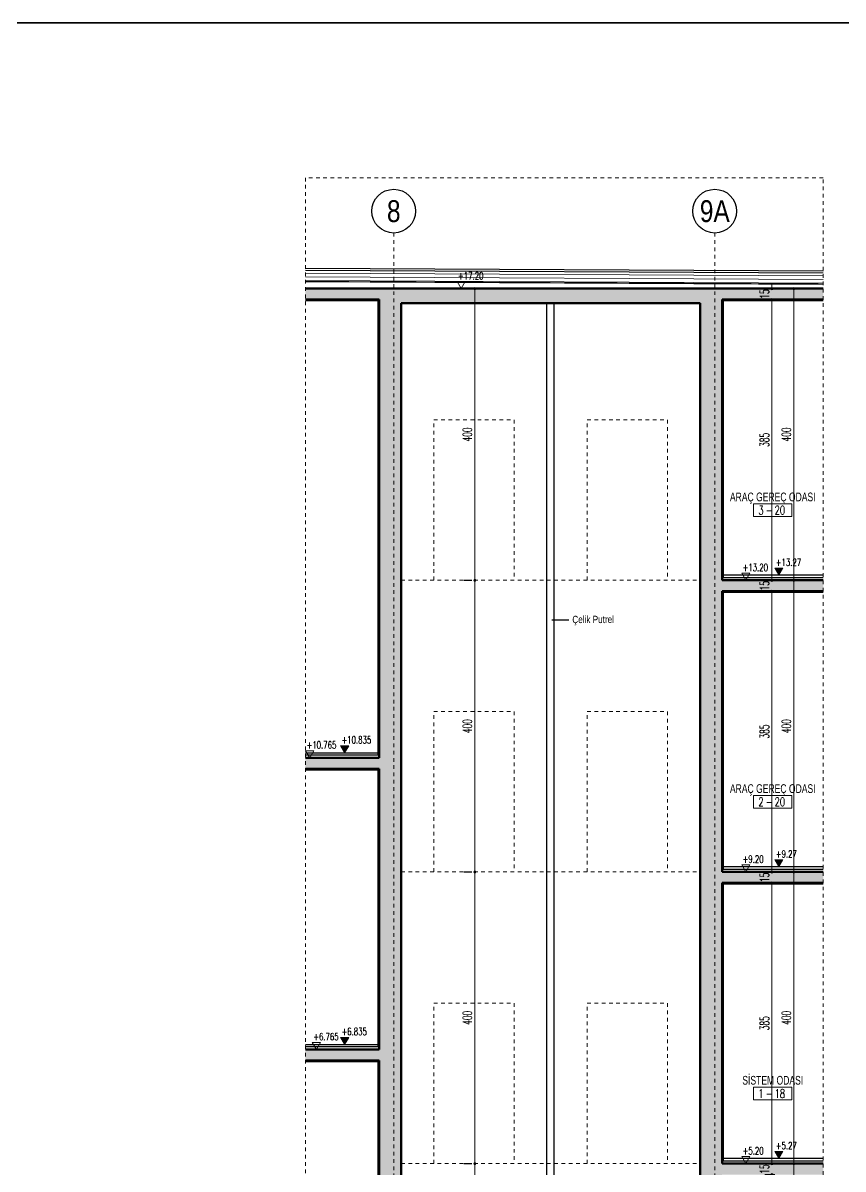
# Model space of a CAD drawing. Extents: x -398 to -185, y 174 to 233.
# Drawn here: x -229.58 to -207.1, y 201.47 to 232.91 of the extents above; entities that cross this region are included whole.
import ezdxf
from ezdxf.enums import TextEntityAlignment as Align

# ---------------------------------------------------------------- set-up
doc = ezdxf.new("R2010")
doc.units = 0
doc.header["$LTSCALE"] = 0.05
for name, pattern in [('CENTER', [50.8, 31.75, -6.35, 6.35, -6.35]), ('HIDDEN', [0.375, 0.25, -0.125]), ('HIDDEN2', [0.1875, 0.125, -0.0625])]:
    doc.linetypes.add(name, pattern=pattern)
doc.layers.get('0').update_dxf_attribs({"linetype": 'CONTINUOUS'})
doc.layers.get('DEFPOINTS').update_dxf_attribs({"linetype": 'CONTINUOUS'})
for name, color, linetype, lineweight in [('A-AXIS', 251, 'CENTER', 18), ('A-DIM IN VER', 192, 'CONTINUOUS', 13), ('A-Door', 2, 'CONTINUOUS', 25), ('A-ELEVATION-50', 49, 'CONTINUOUS', 5), ('A-FRAME2', 3, 'CONTINUOUS', 15), ('A-HATCH', 11, 'CONTINUOUS', 15), ('A-HIDDEN', 8, 'HIDDEN', 15), ('A-LEVEL', 2, 'CONTINUOUS', 13), ('A-PLASTER', 31, 'CONTINUOUS', 13), ('A-ROOMTAG', 3, 'CONTINUOUS', 25), ('A-TEXT AXIS', 60, 'CONTINUOUS', 25), ('BYLAYER 0.35', 7, 'CONTINUOUS', 5), ('DİLATASYON', 11, 'HIDDEN2', 13), ('isi yalitimi', 151, 'BATTING', 5), ('S-CONCRETE', 6, 'CONTINUOUS', 50)]:
    doc.layers.add(name, color=color, linetype=linetype, lineweight=lineweight)
for name, color, linetype in [('A-MARBLE', 23, 'CONTINUOUS'), ('DUVAR', 7, 'CONTINUOUS'), ('Y', 2, 'CONTINUOUS')]:
    doc.layers.add(name, color=color, linetype=linetype)
doc.styles.add('A', font='cleroy.shx', dxfattribs={"width": 0.8, "height": 5})
doc.styles.add('S', font='romans.shx', dxfattribs={"width": 0.6, "height": 12.5})
doc.styles.add('TEXT 1 romans', font='romans.shx', dxfattribs={"width": 0.7})
doc.styles.add('TEXT 2 helv', font='helv.shx', dxfattribs={"width": 0.8})
doc.styles.add('TEXT 3 arial', font='arial.ttf', dxfattribs={"width": 0.8})
doc.linetypes.add('BATTING', pattern='A,0.00254,-2.54,[134,ltypeshp.shx,S=2.54,R=0,X=-2.54,Y=0],-5.08,[134,ltypeshp.shx,S=2.54,R=180,X=2.54,Y=0],-2.54', length=10.16254)
doc.dimstyles.new('1-50', dxfattribs={"dimtxt": 12.5, "dimasz": 3, "dimexe": 4, "dimexo": 15, "dimgap": 4, "dimtad": 1, "dimdec": 1, "dimdsep": 46, "dimtxsty": 'S', "dimblk": 'ORIGIN2', "dimcen": -25, "dimdle": 1.25, "dimclrd": 256, "dimclre": 256, "dimclrt": 2, "dimadec": 0, "dimazin": 0, "dimtfac": 2.5, "dimtdec": 1, "dimtix": 1, "dimtofl": 0, "dimtmove": 2, "dimatfit": 3, "dimldrblk": 'ORIGIN2', "dimfxl": 17.5, "dimfxlon": 1, "dimtolj": 1, "dimlwd": -1, "dimarcsym": 0})

# ---------------------------------------------------------------- blocks, each defined once
blk = doc.blocks.new('_Origin2')
blk.add_line((-0.5, 0), (-1, 0))
for radius in [0.5, 0.25]:
    blk.add_circle((0, 0), radius)
blk = doc.blocks.new('*D52')
at = {"layer": 'A-DIM IN VER', "lineweight": -2, "transparency": 16777216}
for p, q in [((-1316.7, 2365.2), (-1305.7, 2365.2)), ((-1316.7, 1965.2), (-1305.7, 1965.2))]:
    blk.add_line(p, q, dxfattribs=at)
at = {"layer": 'A-DIM IN VER', "transparency": 16777216}
blk.add_line((-1301.7, 1968.2), (-1301.7, 2362.2), dxfattribs=at)
at = {"layer": 'DEFPOINTS', "color": 0, "transparency": 16777216}
for p in [(-1301.7, 2365.2), (-1301.7, 2365.2), (-1301.7, 1965.2)]:
    blk.add_point(p, dxfattribs=at)
at = {"layer": 'A-DIM IN VER', "transparency": 16777216, "xscale": 3, "yscale": 3, "zscale": 3}
for p, rotation in [((-1301.7, 2365.2), 90), ((-1301.7, 1965.2), 270)]:
    blk.add_blockref('_Origin2', p, dxfattribs=dict(at, rotation=rotation))
at = {"layer": 'A-DIM IN VER', "color": 2, "ltscale": 0.5, "transparency": 16777216, "insert": (-1311.9, 2165.2), "char_height": 12.5, "attachment_point": 5, "rotation": 90, "style": 'S'}
blk.add_mtext('\\A1;400', dxfattribs=at)
blk = doc.blocks.new('*D53')
at = {"layer": 'A-DIM IN VER', "lineweight": -2, "transparency": 16777216}
for p, q in [((-1316.7, 1965.2), (-1305.7, 1965.2)), ((-1316.7, 1565.2), (-1305.7, 1565.2))]:
    blk.add_line(p, q, dxfattribs=at)
at = {"layer": 'A-DIM IN VER', "transparency": 16777216}
blk.add_line((-1301.7, 1568.2), (-1301.7, 1962.2), dxfattribs=at)
at = {"layer": 'DEFPOINTS', "color": 0, "transparency": 16777216}
for p in [(-1301.7, 1965.2), (-1301.7, 1965.2), (-1301.7, 1565.2)]:
    blk.add_point(p, dxfattribs=at)
at = {"layer": 'A-DIM IN VER', "transparency": 16777216, "xscale": 3, "yscale": 3, "zscale": 3}
for p, rotation in [((-1301.7, 1965.2), 90), ((-1301.7, 1565.2), 270)]:
    blk.add_blockref('_Origin2', p, dxfattribs=dict(at, rotation=rotation))
at = {"layer": 'A-DIM IN VER', "color": 2, "ltscale": 0.5, "transparency": 16777216, "insert": (-1311.9, 1765.2), "char_height": 12.5, "attachment_point": 5, "rotation": 90, "style": 'S'}
blk.add_mtext('\\A1;400', dxfattribs=at)
blk = doc.blocks.new('*D54')
at = {"layer": 'A-DIM IN VER', "lineweight": -2, "transparency": 16777216}
for p, q in [((-1316.7, 1565.2), (-1305.7, 1565.2)), ((-1316.7, 1165.2), (-1305.7, 1165.2))]:
    blk.add_line(p, q, dxfattribs=at)
at = {"layer": 'A-DIM IN VER', "transparency": 16777216}
blk.add_line((-1301.7, 1168.2), (-1301.7, 1562.2), dxfattribs=at)
at = {"layer": 'DEFPOINTS', "color": 0, "transparency": 16777216}
for p in [(-1301.7, 1565.2), (-1301.7, 1565.2), (-1301.7, 1165.2)]:
    blk.add_point(p, dxfattribs=at)
at = {"layer": 'A-DIM IN VER', "transparency": 16777216, "xscale": 3, "yscale": 3, "zscale": 3}
for p, rotation in [((-1301.7, 1565.2), 90), ((-1301.7, 1165.2), 270)]:
    blk.add_blockref('_Origin2', p, dxfattribs=dict(at, rotation=rotation))
at = {"layer": 'A-DIM IN VER', "color": 2, "ltscale": 0.5, "transparency": 16777216, "insert": (-1311.9, 1365.2), "char_height": 12.5, "attachment_point": 5, "rotation": 90, "style": 'S'}
blk.add_mtext('\\A1;400', dxfattribs=at)
blk = doc.blocks.new('*D55')
at = {"layer": 'A-DIM IN VER', "lineweight": -2, "transparency": 16777216}
for p, q in [((-1316.7, 1165.2), (-1305.7, 1165.2)), ((-1316.7, 765.2), (-1305.7, 765.2))]:
    blk.add_line(p, q, dxfattribs=at)
at = {"layer": 'A-DIM IN VER', "transparency": 16777216}
blk.add_line((-1301.7, 768.2), (-1301.7, 1162.2), dxfattribs=at)
at = {"layer": 'DEFPOINTS', "color": 0, "transparency": 16777216}
for p in [(-1301.7, 1165.2), (-1301.7, 1165.2), (-1301.7, 765.2)]:
    blk.add_point(p, dxfattribs=at)
at = {"layer": 'A-DIM IN VER', "transparency": 16777216, "xscale": 3, "yscale": 3, "zscale": 3}
for p, rotation in [((-1301.7, 1165.2), 90), ((-1301.7, 765.2), 270)]:
    blk.add_blockref('_Origin2', p, dxfattribs=dict(at, rotation=rotation))
at = {"layer": 'A-DIM IN VER', "color": 2, "ltscale": 0.5, "transparency": 16777216, "insert": (-1311.9, 965.2), "char_height": 12.5, "attachment_point": 5, "rotation": 90, "style": 'S'}
blk.add_mtext('\\A1;400', dxfattribs=at)
blk = doc.blocks.new('*D64')
at = {"layer": 'A-DIM IN VER', "lineweight": -2, "transparency": 16777216}
for p, q in [((-874.5, 2365.2), (-860.5, 2365.2)), ((-874.5, 1965.2), (-860.5, 1965.2))]:
    blk.add_line(p, q, dxfattribs=at)
at = {"layer": 'A-DIM IN VER', "transparency": 16777216}
blk.add_line((-864.5, 1968.2), (-864.5, 2362.2), dxfattribs=at)
at = {"layer": 'DEFPOINTS', "color": 0, "transparency": 16777216}
for p in [(-932.8, 2365.2), (-864.5, 2365.2), (-932.8, 1965.2)]:
    blk.add_point(p, dxfattribs=at)
at = {"layer": 'A-DIM IN VER', "transparency": 16777216, "xscale": 3, "yscale": 3, "zscale": 3}
for p, rotation in [((-864.5, 2365.2), 90), ((-864.5, 1965.2), 270)]:
    blk.add_blockref('_Origin2', p, dxfattribs=dict(at, rotation=rotation))
at = {"layer": 'A-DIM IN VER', "color": 2, "ltscale": 0.5, "transparency": 16777216, "insert": (-874.7, 2165.2), "char_height": 12.5, "attachment_point": 5, "rotation": 90, "style": 'S'}
blk.add_mtext('\\A1;400', dxfattribs=at)
blk = doc.blocks.new('*D65')
at = {"layer": 'A-DIM IN VER', "lineweight": -2, "transparency": 16777216}
for p, q in [((-874.5, 1965.2), (-860.5, 1965.2)), ((-874.5, 1565.2), (-860.5, 1565.2))]:
    blk.add_line(p, q, dxfattribs=at)
at = {"layer": 'A-DIM IN VER', "transparency": 16777216}
blk.add_line((-864.5, 1568.2), (-864.5, 1962.2), dxfattribs=at)
at = {"layer": 'DEFPOINTS', "color": 0, "transparency": 16777216}
for p in [(-932.8, 1965.2), (-864.5, 1965.2), (-932.8, 1565.2)]:
    blk.add_point(p, dxfattribs=at)
at = {"layer": 'A-DIM IN VER', "transparency": 16777216, "xscale": 3, "yscale": 3, "zscale": 3}
for p, rotation in [((-864.5, 1965.2), 90), ((-864.5, 1565.2), 270)]:
    blk.add_blockref('_Origin2', p, dxfattribs=dict(at, rotation=rotation))
at = {"layer": 'A-DIM IN VER', "color": 2, "ltscale": 0.5, "transparency": 16777216, "insert": (-874.7, 1765.2), "char_height": 12.5, "attachment_point": 5, "rotation": 90, "style": 'S'}
blk.add_mtext('\\A1;400', dxfattribs=at)
blk = doc.blocks.new('*D66')
at = {"layer": 'A-DIM IN VER', "lineweight": -2, "transparency": 16777216}
for p, q in [((-874.5, 1565.2), (-860.5, 1565.2)), ((-874.5, 1165.2), (-860.5, 1165.2))]:
    blk.add_line(p, q, dxfattribs=at)
at = {"layer": 'A-DIM IN VER', "transparency": 16777216}
blk.add_line((-864.5, 1168.2), (-864.5, 1562.2), dxfattribs=at)
at = {"layer": 'DEFPOINTS', "color": 0, "transparency": 16777216}
for p in [(-932.8, 1565.2), (-864.5, 1565.2), (-932.8, 1165.2)]:
    blk.add_point(p, dxfattribs=at)
at = {"layer": 'A-DIM IN VER', "transparency": 16777216, "xscale": 3, "yscale": 3, "zscale": 3}
for p, rotation in [((-864.5, 1565.2), 90), ((-864.5, 1165.2), 270)]:
    blk.add_blockref('_Origin2', p, dxfattribs=dict(at, rotation=rotation))
at = {"layer": 'A-DIM IN VER', "color": 2, "ltscale": 0.5, "transparency": 16777216, "insert": (-874.7, 1365.2), "char_height": 12.5, "attachment_point": 5, "rotation": 90, "style": 'S'}
blk.add_mtext('\\A1;400', dxfattribs=at)
blk = doc.blocks.new('*D67')
at = {"layer": 'A-DIM IN VER', "lineweight": -2, "transparency": 16777216}
for p, q in [((-874.5, 1165.2), (-860.5, 1165.2)), ((-874.5, 765.2), (-860.5, 765.2))]:
    blk.add_line(p, q, dxfattribs=at)
at = {"layer": 'A-DIM IN VER', "transparency": 16777216}
blk.add_line((-864.5, 768.2), (-864.5, 1162.2), dxfattribs=at)
at = {"layer": 'DEFPOINTS', "color": 0, "transparency": 16777216}
for p in [(-932.8, 1165.2), (-864.5, 1165.2), (-932.8, 765.2)]:
    blk.add_point(p, dxfattribs=at)
at = {"layer": 'A-DIM IN VER', "transparency": 16777216, "xscale": 3, "yscale": 3, "zscale": 3}
for p, rotation in [((-864.5, 1165.2), 90), ((-864.5, 765.2), 270)]:
    blk.add_blockref('_Origin2', p, dxfattribs=dict(at, rotation=rotation))
at = {"layer": 'A-DIM IN VER', "color": 2, "ltscale": 0.5, "transparency": 16777216, "insert": (-874.7, 965.2), "char_height": 12.5, "attachment_point": 5, "rotation": 90, "style": 'S'}
blk.add_mtext('\\A1;400', dxfattribs=at)
blk = doc.blocks.new('*D69')
at = {"layer": 'A-DIM IN VER', "lineweight": -2, "transparency": 16777216}
for p, q in [((-904.5, 2365.2), (-890.5, 2365.2)), ((-904.5, 2350.2), (-890.5, 2350.2))]:
    blk.add_line(p, q, dxfattribs=at)
at = {"layer": 'A-DIM IN VER', "transparency": 16777216}
for p, q in [((-894.5, 2368.2), (-894.5, 2371.2)), ((-894.5, 2347.2), (-894.5, 2344.2))]:
    blk.add_line(p, q, dxfattribs=at)
at = {"layer": 'DEFPOINTS', "color": 0, "transparency": 16777216}
for p in [(-962.8, 2365.2), (-894.5, 2365.2), (-962.8, 2350.2)]:
    blk.add_point(p, dxfattribs=at)
at = {"layer": 'A-DIM IN VER', "transparency": 16777216, "xscale": 3, "yscale": 3, "zscale": 3}
for p, rotation in [((-894.5, 2365.2), 270), ((-894.5, 2350.2), 90)]:
    blk.add_blockref('_Origin2', p, dxfattribs=dict(at, rotation=rotation))
at = {"layer": 'A-DIM IN VER', "color": 2, "ltscale": 0.5, "transparency": 16777216, "insert": (-904.7, 2357.7), "char_height": 12.5, "attachment_point": 5, "rotation": 90, "style": 'S'}
blk.add_mtext('\\A1;15', dxfattribs=at)
blk = doc.blocks.new('*D70')
at = {"layer": 'A-DIM IN VER', "lineweight": -2, "transparency": 16777216}
for p, q in [((-904.5, 2350.2), (-890.5, 2350.2)), ((-904.5, 1965.2), (-890.5, 1965.2))]:
    blk.add_line(p, q, dxfattribs=at)
at = {"layer": 'A-DIM IN VER', "transparency": 16777216}
blk.add_line((-894.5, 1968.2), (-894.5, 2347.2), dxfattribs=at)
at = {"layer": 'DEFPOINTS', "color": 0, "transparency": 16777216}
for p in [(-962.8, 2350.2), (-894.5, 2350.2), (-962.8, 1965.2)]:
    blk.add_point(p, dxfattribs=at)
at = {"layer": 'A-DIM IN VER', "transparency": 16777216, "xscale": 3, "yscale": 3, "zscale": 3}
for p, rotation in [((-894.5, 2350.2), 90), ((-894.5, 1965.2), 270)]:
    blk.add_blockref('_Origin2', p, dxfattribs=dict(at, rotation=rotation))
at = {"layer": 'A-DIM IN VER', "color": 2, "ltscale": 0.5, "transparency": 16777216, "insert": (-904.7, 2157.7), "char_height": 12.5, "attachment_point": 5, "rotation": 90, "style": 'S'}
blk.add_mtext('\\A1;385', dxfattribs=at)
blk = doc.blocks.new('*D71')
at = {"layer": 'A-DIM IN VER', "lineweight": -2, "transparency": 16777216}
for p, q in [((-904.5, 1965.2), (-890.5, 1965.2)), ((-904.5, 1950.2), (-890.5, 1950.2))]:
    blk.add_line(p, q, dxfattribs=at)
at = {"layer": 'A-DIM IN VER', "transparency": 16777216}
for p, q in [((-894.5, 1968.2), (-894.5, 1971.2)), ((-894.5, 1947.2), (-894.5, 1944.2))]:
    blk.add_line(p, q, dxfattribs=at)
at = {"layer": 'DEFPOINTS', "color": 0, "transparency": 16777216}
for p in [(-962.8, 1965.2), (-894.5, 1965.2), (-962.8, 1950.2)]:
    blk.add_point(p, dxfattribs=at)
at = {"layer": 'A-DIM IN VER', "transparency": 16777216, "xscale": 3, "yscale": 3, "zscale": 3}
for p, rotation in [((-894.5, 1965.2), 270), ((-894.5, 1950.2), 90)]:
    blk.add_blockref('_Origin2', p, dxfattribs=dict(at, rotation=rotation))
at = {"layer": 'A-DIM IN VER', "color": 2, "ltscale": 0.5, "transparency": 16777216, "insert": (-904.7, 1957.7), "char_height": 12.5, "attachment_point": 5, "rotation": 90, "style": 'S'}
blk.add_mtext('\\A1;15', dxfattribs=at)
blk = doc.blocks.new('*D72')
at = {"layer": 'A-DIM IN VER', "lineweight": -2, "transparency": 16777216}
for p, q in [((-904.5, 1950.2), (-890.5, 1950.2)), ((-904.5, 1565.2), (-890.5, 1565.2))]:
    blk.add_line(p, q, dxfattribs=at)
at = {"layer": 'A-DIM IN VER', "transparency": 16777216}
blk.add_line((-894.5, 1568.2), (-894.5, 1947.2), dxfattribs=at)
at = {"layer": 'DEFPOINTS', "color": 0, "transparency": 16777216}
for p in [(-962.8, 1950.2), (-894.5, 1950.2), (-962.8, 1565.2)]:
    blk.add_point(p, dxfattribs=at)
at = {"layer": 'A-DIM IN VER', "transparency": 16777216, "xscale": 3, "yscale": 3, "zscale": 3}
for p, rotation in [((-894.5, 1950.2), 90), ((-894.5, 1565.2), 270)]:
    blk.add_blockref('_Origin2', p, dxfattribs=dict(at, rotation=rotation))
at = {"layer": 'A-DIM IN VER', "color": 2, "ltscale": 0.5, "transparency": 16777216, "insert": (-904.7, 1757.7), "char_height": 12.5, "attachment_point": 5, "rotation": 90, "style": 'S'}
blk.add_mtext('\\A1;385', dxfattribs=at)
blk = doc.blocks.new('*D73')
at = {"layer": 'A-DIM IN VER', "lineweight": -2, "transparency": 16777216}
for p, q in [((-904.5, 1565.2), (-890.5, 1565.2)), ((-904.5, 1550.2), (-890.5, 1550.2))]:
    blk.add_line(p, q, dxfattribs=at)
at = {"layer": 'A-DIM IN VER', "transparency": 16777216}
for p, q in [((-894.5, 1568.2), (-894.5, 1571.2)), ((-894.5, 1547.2), (-894.5, 1544.2))]:
    blk.add_line(p, q, dxfattribs=at)
at = {"layer": 'DEFPOINTS', "color": 0, "transparency": 16777216}
for p in [(-962.8, 1565.2), (-894.5, 1565.2), (-962.8, 1550.2)]:
    blk.add_point(p, dxfattribs=at)
at = {"layer": 'A-DIM IN VER', "transparency": 16777216, "xscale": 3, "yscale": 3, "zscale": 3}
for p, rotation in [((-894.5, 1565.2), 270), ((-894.5, 1550.2), 90)]:
    blk.add_blockref('_Origin2', p, dxfattribs=dict(at, rotation=rotation))
at = {"layer": 'A-DIM IN VER', "color": 2, "ltscale": 0.5, "transparency": 16777216, "insert": (-904.7, 1557.7), "char_height": 12.5, "attachment_point": 5, "rotation": 90, "style": 'S'}
blk.add_mtext('\\A1;15', dxfattribs=at)
blk = doc.blocks.new('*D74')
at = {"layer": 'A-DIM IN VER', "lineweight": -2, "transparency": 16777216}
for p, q in [((-904.5, 1550.2), (-890.5, 1550.2)), ((-904.5, 1165.2), (-890.5, 1165.2))]:
    blk.add_line(p, q, dxfattribs=at)
at = {"layer": 'A-DIM IN VER', "transparency": 16777216}
blk.add_line((-894.5, 1168.2), (-894.5, 1547.2), dxfattribs=at)
at = {"layer": 'DEFPOINTS', "color": 0, "transparency": 16777216}
for p in [(-962.8, 1550.2), (-894.5, 1550.2), (-962.8, 1165.2)]:
    blk.add_point(p, dxfattribs=at)
at = {"layer": 'A-DIM IN VER', "transparency": 16777216, "xscale": 3, "yscale": 3, "zscale": 3}
for p, rotation in [((-894.5, 1550.2), 90), ((-894.5, 1165.2), 270)]:
    blk.add_blockref('_Origin2', p, dxfattribs=dict(at, rotation=rotation))
at = {"layer": 'A-DIM IN VER', "color": 2, "ltscale": 0.5, "transparency": 16777216, "insert": (-904.7, 1357.7), "char_height": 12.5, "attachment_point": 5, "rotation": 90, "style": 'S'}
blk.add_mtext('\\A1;385', dxfattribs=at)
blk = doc.blocks.new('*D75')
at = {"layer": 'A-DIM IN VER', "lineweight": -2, "transparency": 16777216}
for p, q in [((-904.5, 1165.2), (-890.5, 1165.2)), ((-904.5, 1150.2), (-890.5, 1150.2))]:
    blk.add_line(p, q, dxfattribs=at)
at = {"layer": 'A-DIM IN VER', "transparency": 16777216}
for p, q in [((-894.5, 1168.2), (-894.5, 1171.2)), ((-894.5, 1147.2), (-894.5, 1144.2))]:
    blk.add_line(p, q, dxfattribs=at)
at = {"layer": 'DEFPOINTS', "color": 0, "transparency": 16777216}
for p in [(-962.8, 1165.2), (-894.5, 1165.2), (-962.8, 1150.2)]:
    blk.add_point(p, dxfattribs=at)
at = {"layer": 'A-DIM IN VER', "transparency": 16777216, "xscale": 3, "yscale": 3, "zscale": 3}
for p, rotation in [((-894.5, 1165.2), 270), ((-894.5, 1150.2), 90)]:
    blk.add_blockref('_Origin2', p, dxfattribs=dict(at, rotation=rotation))
at = {"layer": 'A-DIM IN VER', "color": 2, "ltscale": 0.5, "transparency": 16777216, "insert": (-904.7, 1157.7), "char_height": 12.5, "attachment_point": 5, "rotation": 90, "style": 'S'}
blk.add_mtext('\\A1;15', dxfattribs=at)
blk = doc.blocks.new('*U45')
at = {"color": 2, "lineweight": 13}
blk.add_lwpolyline([(26.25, -17.25), (26.25, 0), (-26.25, 0), (-26.25, -17.25)], close=True, dxfattribs=at)
at = {"style": 'TEXT 1 romans', "width": 0.7}
blk.add_text('-', height=12, dxfattribs=at).set_placement((-5, -8.625), align=Align.MIDDLE_CENTER)
at = {"style": 'TEXT 3 arial', "width": 0.7}
for tag, p in [('ROOM_NAME_2', (0, 18)), ('ROOM_NAME_1', (0, 0))]:
    blk.add_attdef(tag, text='', height=12, dxfattribs=at).set_placement(p, align=Align.BOTTOM_CENTER)
at = {"style": 'TEXT 1 romans', "width": 0.7, "flags": 8}
blk.add_attdef('FLOOR', text='', height=12, dxfattribs=at).set_placement((-12.5, -8.625, -12), align=Align.MIDDLE_RIGHT)
blk.add_attdef('ROOM_NUMBER', text='', height=12, dxfattribs=at).set_placement((2.5, -8.625, -12), align=Align.MIDDLE_LEFT)
blk = doc.blocks.new('*U44')
h = blk.add_hatch(color=256)
h.dxf.hatch_style = 1
h.paths.add_polyline_path([(11.1, 19.2), (-11.1, 19.2), (0, 0)])
for p, q in [((0, 0), (-11.1, 19.2)), ((11.1, 19.2), (-11.1, 19.2)), ((11.1, 19.2), (0, 0)), ((0, 0), (64, 0))]:
    blk.add_line(p, q)
at = {"style": 'TEXT 1 romans', "width": 0.7}
blk.add_attdef('KOT', text='', height=19.2, dxfattribs=at).set_placement((-8.5, 19.2), align=Align.BOTTOM_LEFT)
blk = doc.blocks.new('*U43')
for p, q in [((0, 0), (-11.1, 19.2)), ((11.1, 19.2), (-11.1, 19.2)), ((11.1, 19.2), (0, 0)), ((0, 0), (64, 0))]:
    blk.add_line(p, q)
at = {"style": 'TEXT 1 romans', "width": 0.7}
blk.add_attdef('KOT', text='', height=19.2, dxfattribs=at).set_placement((-8.5, 19.2), align=Align.BOTTOM_LEFT)
blk = doc.blocks.new('ASANSÖR_KESİTLERİ')
at = {"layer": 'A-HATCH'}
h = blk.add_hatch(dxfattribs=at)
h.set_pattern_fill('ANSI33', color=256, scale=30, style=0)
h.set_pattern_definition([(45, (-249659.381, -91786.1626), (-5.30330086, 5.30330086), []), (45, (-249654.078, -91786.1626), (-5.30330086, 5.30330086), [3.75, -1.875])])
h.paths.add_polyline_path([(-962.79, 1950.22), (-824.32, 1950.22), (-824.32, 1965.22), (-962.79, 1965.22), (-962.79, 2350.22), (-824.32, 2350.22), (-824.32, 2365.22), (-1533.8, 2365.22), (-1533.8, 2350.22), (-1432.79, 2350.22), (-1432.79, 1721.72), (-1533.8, 1721.72), (-1533.8, 1706.72), (-1432.79, 1706.72), (-1432.79, 1321.72), (-1533.8, 1321.72), (-1533.8, 1306.72), (-1432.79, 1306.72), (-1432.79, 921.72), (-1533.8, 921.72), (-1533.8, 906.72), (-1432.79, 906.72), (-1432.79, 532.22), (-1533.8, 532.22), (-1533.8, 517.22), (-1432.79, 517.22), (-1432.79, 310.22), (-1533.8, 310.22), (-1533.8, 230.22), (-1472.79, 230.22), (-1472.79, 80.22), (-922.79, 80.22), (-922.79, 230.22), (-824.32, 230.22), (-824.32, 310.22), (-962.79, 310.22), (-962.79, 750.22), (-824.32, 750.22), (-824.32, 765.22), (-962.79, 765.22), (-962.79, 1150.22), (-824.32, 1150.22), (-824.32, 1165.22), (-962.79, 1165.22), (-962.79, 1550.22), (-824.32, 1550.22), (-824.32, 1565.22), (-962.79, 1565.22)])
h.paths.add_polyline_path([(-992.79, 160.22), (-1402.79, 160.22), (-1402.79, 2345.22), (-992.79, 2345.22)], flags=16)
at = {"layer": 'A-AXIS'}
for p, q in [((-1412.79, 2441.42), (-1412.79, 80.22)), ((-972.88, 2441.42), (-972.88, 80.22))]:
    blk.add_line(p, q, dxfattribs=at)
at = {"layer": 'A-Door'}
for p, q in [((-1202.88, 160.22), (-1202.88, 2345.22)), ((-1192.88, 160.22), (-1192.88, 2345.22))]:
    blk.add_line(p, q, dxfattribs=at)
at = {"layer": 'A-ELEVATION-50', "elevation": 0}
blk.add_lwpolyline([(-824.32, 2382.71), (-1533.8, 2386.31)], dxfattribs=at)
at = {"layer": 'A-FRAME2', "linetype": 'HIDDEN', "ltscale": 30, "const_width": 1, "elevation": 0}
blk.add_lwpolyline([(-1533.8, 2375.18), (-824.32, 2371.65)], dxfattribs=at)
at = {"layer": 'A-HIDDEN', "ltscale": 30}
for p, q in [((-1402.79, 1965.22), (-992.79, 1965.22)), ((-1402.79, 1565.22), (-992.79, 1565.22)), ((-1402.79, 1165.22), (-992.79, 1165.22))]:
    blk.add_line(p, q, dxfattribs=at)
for points in [[(-1357.79, 1965.22), (-1357.79, 2185.22), (-1247.79, 2185.22), (-1247.79, 1965.22)], [(-1147.79, 1965.22), (-1147.79, 2185.22), (-1037.79, 2185.22), (-1037.79, 1965.22)], [(-1357.79, 1565.22), (-1357.79, 1785.22), (-1247.79, 1785.22), (-1247.79, 1565.22)], [(-1147.79, 1565.22), (-1147.79, 1785.22), (-1037.79, 1785.22), (-1037.79, 1565.22)], [(-1357.79, 1165.22), (-1357.79, 1385.22), (-1247.79, 1385.22), (-1247.79, 1165.22)], [(-1147.79, 1165.22), (-1147.79, 1385.22), (-1037.79, 1385.22), (-1037.79, 1165.22)]]:
    blk.add_lwpolyline(points, dxfattribs=at)
at = {"layer": 'A-MARBLE'}
for p, q in [((-1533.8, 2393.2, 0), (-824.32, 2389.38, 0)), ((-962.79, 1969.22), (-824.32, 1969.22)), ((-824.32, 1972.22), (-960.79, 1972.22)), ((-1533.8, 1728.72), (-1434.79, 1728.72)), ((-1533.8, 1725.72), (-1432.79, 1725.72)), ((-824.32, 1572.22), (-960.79, 1572.22)), ((-962.79, 1569.22), (-824.32, 1569.22)), ((-1533.8, 1328.72), (-1434.79, 1328.72)), ((-1533.8, 1325.72), (-1432.79, 1325.72)), ((-962.79, 1169.22), (-824.32, 1169.22)), ((-824.32, 1172.22), (-960.79, 1172.22))]:
    blk.add_line(p, q, dxfattribs=at)
at = {"layer": 'A-MARBLE', "elevation": 0}
blk.add_lwpolyline([(-824.32, 2386.26), (-1533.8, 2389.86)], dxfattribs=at)
at = {"layer": 'A-PLASTER'}
for p, q in [((-1533.8, 2348.22), (-1434.79, 2348.22)), ((-1434.79, 2348.22), (-1434.79, 1725.72)), ((-960.79, 2348.22), (-824.32, 2348.22)), ((-960.79, 2348.22), (-960.79, 1969.22)), ((-960.79, 1948.22), (-824.32, 1948.22)), ((-960.79, 1948.22), (-960.79, 1569.22)), ((-1434.79, 1704.72), (-1533.8, 1704.72)), ((-1434.79, 1704.72), (-1434.79, 1325.72)), ((-960.79, 1548.22), (-824.32, 1548.22)), ((-960.79, 1548.22), (-960.79, 1169.22)), ((-1434.79, 1304.72), (-1533.8, 1304.72)), ((-1434.79, 1304.72), (-1434.79, 925.72))]:
    blk.add_line(p, q, dxfattribs=at)
at = {"layer": 'A-TEXT AXIS'}
for centre in [(-1412.79, 2471.42), (-972.88, 2471.42)]:
    blk.add_circle(centre, 30, dxfattribs=at)
at = {"layer": 'BYLAYER 0.35'}
blk.add_line((-824.32, 2372.68, 0), (-1533.8, 2376.23, 0), dxfattribs=at)
at = {"layer": 'BYLAYER 0.35', "elevation": 0}
blk.add_lwpolyline([(-824.32, 2370.69), (-1533.8, 2374.24)], dxfattribs=at)
at = {"layer": 'DİLATASYON', "linetype": 'HIDDEN2', "ltscale": 125}
blk.add_lwpolyline([(-1533.8, 0), (-824.32, 0), (-824.32, 2517.29), (-1533.8, 2517.29)], close=True, dxfattribs=at)
at = {"layer": 'isi yalitimi', "linetype": 'BATTING', "ltscale": 0.5, "elevation": 0}
blk.add_lwpolyline([(-1533.8, 2381.31), (-824.32, 2377.71)], dxfattribs=at)
at = {"layer": 'S-CONCRETE'}
for p, q in [((-1533.8, 2365.22), (-824.32, 2365.22)), ((-1533.8, 2350.22), (-1432.79, 2350.22)), ((-1432.79, 2350.22), (-1432.79, 1721.72)), ((-1402.79, 2345.22), (-992.79, 2345.22)), ((-1402.79, 2345.22), (-1402.79, 160.22)), ((-992.79, 2345.22), (-992.79, 160.22)), ((-962.79, 2350.22), (-824.32, 2350.22)), ((-962.79, 2350.22), (-962.79, 1965.22)), ((-962.79, 1965.22), (-824.32, 1965.22)), ((-962.79, 1950.22), (-824.32, 1950.22)), ((-962.79, 1950.22), (-962.79, 1565.22)), ((-1432.79, 1721.72), (-1533.8, 1721.72)), ((-1432.79, 1706.72), (-1533.8, 1706.72)), ((-1432.79, 1706.72), (-1432.79, 1321.72)), ((-962.79, 1565.22), (-824.32, 1565.22)), ((-962.79, 1550.22), (-824.32, 1550.22)), ((-962.79, 1550.22), (-962.79, 1165.22)), ((-1432.79, 1321.72), (-1533.8, 1321.72)), ((-1432.79, 1306.72), (-1533.8, 1306.72)), ((-1432.79, 1306.72), (-1432.79, 921.72)), ((-962.79, 1165.22), (-824.32, 1165.22))]:
    blk.add_line(p, q, dxfattribs=at)
at = {"layer": 'Y'}
blk.add_line((-1172.89, 1910.64), (-1196.21, 1910.64), dxfattribs=at)
at = {"layer": 'A-LEVEL'}
ref = blk.add_blockref('*U43', (-1320.36, 2365.22), dxfattribs=dict(at, xscale=0.5, yscale=0.5, zscale=0.5))
ref.add_attrib('KOT', '+17.20', dxfattribs={"layer": '0', "height": 10, "style": 'TEXT 1 romans', "width": 0.7}).set_placement((-1324.63, 2374.82), align=Align.BOTTOM_LEFT)
ref = blk.add_blockref('*U43', (-930.43, 1965.22), dxfattribs=dict(at, xscale=0.5, yscale=0.5, zscale=0.5))
ref.add_attrib('KOT', '+13.20', dxfattribs={"layer": '0', "height": 10, "style": 'TEXT 1 romans', "width": 0.7}).set_placement((-934.7, 1974.82), align=Align.BOTTOM_LEFT)
ref = blk.add_blockref('*U44', (-884.96, 1972.22), dxfattribs=dict(at, xscale=0.5, yscale=0.5, zscale=0.5))
ref.add_attrib('KOT', '+13.27', dxfattribs={"layer": '0', "height": 10, "style": 'TEXT 1 romans', "width": 0.7}).set_placement((-889.23, 1981.82), align=Align.BOTTOM_LEFT)
ref = blk.add_blockref('*U44', (-1480.1, 1728.72), dxfattribs=dict(at, xscale=0.5, yscale=0.5, zscale=0.5))
ref.add_attrib('KOT', '+10.835', dxfattribs={"layer": '0', "height": 10, "style": 'TEXT 1 romans', "width": 0.7}).set_placement((-1484.37, 1738.32), align=Align.BOTTOM_LEFT)
ref = blk.add_blockref('*U43', (-1527.97, 1721.72), dxfattribs=dict(at, xscale=0.5, yscale=0.5, zscale=0.5))
ref.add_attrib('KOT', '+10.765', dxfattribs={"layer": '0', "height": 10, "style": 'TEXT 1 romans', "width": 0.7}).set_placement((-1532.24, 1731.32), align=Align.BOTTOM_LEFT)
ref = blk.add_blockref('*U43', (-930.43, 1565.22), dxfattribs=dict(at, xscale=0.5, yscale=0.5, zscale=0.5))
ref.add_attrib('KOT', '+9.20', dxfattribs={"layer": '0', "height": 10, "style": 'TEXT 1 romans', "width": 0.7}).set_placement((-934.7, 1574.82), align=Align.BOTTOM_LEFT)
ref = blk.add_blockref('*U44', (-884.96, 1572.22), dxfattribs=dict(at, xscale=0.5, yscale=0.5, zscale=0.5))
ref.add_attrib('KOT', '+9.27', dxfattribs={"layer": '0', "height": 10, "style": 'TEXT 1 romans', "width": 0.7}).set_placement((-889.23, 1581.82), align=Align.BOTTOM_LEFT)
ref = blk.add_blockref('*U43', (-1518.85, 1321.72), dxfattribs=dict(at, xscale=0.5, yscale=0.5, zscale=0.5))
ref.add_attrib('KOT', '+6.765', dxfattribs={"layer": '0', "height": 10, "style": 'TEXT 1 romans', "width": 0.7}).set_placement((-1523.11, 1331.32), align=Align.BOTTOM_LEFT)
ref = blk.add_blockref('*U44', (-1480.1, 1328.72), dxfattribs=dict(at, xscale=0.5, yscale=0.5, zscale=0.5))
ref.add_attrib('KOT', '+6.835', dxfattribs={"layer": '0', "height": 10, "style": 'TEXT 1 romans', "width": 0.7}).set_placement((-1484.37, 1338.32), align=Align.BOTTOM_LEFT)
ref = blk.add_blockref('*U44', (-884.96, 1172.22), dxfattribs=dict(at, xscale=0.5, yscale=0.5, zscale=0.5))
ref.add_attrib('KOT', '+5.27', dxfattribs={"layer": '0', "height": 10, "style": 'TEXT 1 romans', "width": 0.7}).set_placement((-889.23, 1181.82), align=Align.BOTTOM_LEFT)
ref = blk.add_blockref('*U43', (-930.43, 1165.22), dxfattribs=dict(at, xscale=0.5, yscale=0.5, zscale=0.5))
ref.add_attrib('KOT', '+5.20', dxfattribs={"layer": '0', "height": 10, "style": 'TEXT 1 romans', "width": 0.7}).set_placement((-934.7, 1174.82), align=Align.BOTTOM_LEFT)
at = {"layer": 'A-ROOMTAG'}
ref = blk.add_blockref('*U45', (-893.43, 2069.88), dxfattribs=at)
ref.add_attrib('ROOM_NAME_1', 'ARAÇ GEREÇ ODASI', dxfattribs={"layer": '0', "height": 12, "style": 'TEXT 3 arial', "width": 0.7}).set_placement((-893.43, 2069.88), align=Align.BOTTOM_CENTER)
ref.add_attrib('FLOOR', '3', dxfattribs={"layer": '0', "height": 12, "style": 'TEXT 1 romans', "width": 0.7}).set_placement((-905.93, 2061.25, -12), align=Align.MIDDLE_RIGHT)
ref.add_attrib('ROOM_NUMBER', '20', dxfattribs={"layer": '0', "height": 12, "style": 'TEXT 1 romans', "width": 0.7}).set_placement((-890.93, 2061.25, -12), align=Align.MIDDLE_LEFT)
ref = blk.add_blockref('*U45', (-893.43, 1669.88), dxfattribs=at)
ref.add_attrib('ROOM_NAME_1', 'ARAÇ GEREÇ ODASI', dxfattribs={"layer": '0', "height": 12, "style": 'TEXT 3 arial', "width": 0.7}).set_placement((-893.43, 1669.88), align=Align.BOTTOM_CENTER)
ref.add_attrib('FLOOR', '2', dxfattribs={"layer": '0', "height": 12, "style": 'TEXT 1 romans', "width": 0.7}).set_placement((-905.93, 1661.25, -12), align=Align.MIDDLE_RIGHT)
ref.add_attrib('ROOM_NUMBER', '20', dxfattribs={"layer": '0', "height": 12, "style": 'TEXT 1 romans', "width": 0.7}).set_placement((-890.93, 1661.25, -12), align=Align.MIDDLE_LEFT)
ref = blk.add_blockref('*U45', (-893.43, 1269.88), dxfattribs=at)
ref.add_attrib('ROOM_NAME_1', 'SİSTEM ODASI', dxfattribs={"layer": '0', "height": 12, "style": 'TEXT 3 arial', "width": 0.7}).set_placement((-893.43, 1269.88), align=Align.BOTTOM_CENTER)
ref.add_attrib('FLOOR', '1', dxfattribs={"layer": '0', "height": 12, "style": 'TEXT 1 romans', "width": 0.7}).set_placement((-905.93, 1261.25, -12), align=Align.MIDDLE_RIGHT)
ref.add_attrib('ROOM_NUMBER', '18', dxfattribs={"layer": '0', "height": 12, "style": 'TEXT 1 romans', "width": 0.7}).set_placement((-890.93, 1261.25, -12), align=Align.MIDDLE_LEFT)
at = {"layer": 'A-TEXT AXIS', "style": 'TEXT 2 helv', "width": 0.8}
for s, p in [('8', (-1412.79, 2471.42)), ('9A', (-972.88, 2471.42))]:
    blk.add_text(s, height=30, dxfattribs=at).set_placement(p, align=Align.MIDDLE_CENTER)
at = {"layer": 'Y', "insert": (-1168.1, 1916.47), "char_height": 10, "width": 81.9153, "attachment_point": 1, "style": 'A'}
blk.add_mtext('{\\fArial|b0|i0|c162|p34;Çelik Putrel}', dxfattribs=at)
at = {"layer": 'A-DIM IN VER'}
for base, p1, p2, picture, middle in [((-1301.7, 2365.22), (-1301.7, 1965.22), (-1301.7, 2365.22), '*D52', (-1311.95, 2165.22)), ((-894.49, 2365.22), (-962.79, 2350.22), (-962.79, 2365.22), '*D69', (-904.74, 2357.72)), ((-864.49, 2365.22), (-932.79, 1965.22), (-932.79, 2365.22), '*D64', (-874.74, 2165.22)), ((-894.49, 2350.22), (-962.79, 1965.22), (-962.79, 2350.22), '*D70', (-904.74, 2157.72)), ((-1301.7, 1965.22), (-1301.7, 1565.22), (-1301.7, 1965.22), '*D53', (-1311.95, 1765.22)), ((-894.49, 1965.22), (-962.79, 1950.22), (-962.79, 1965.22), '*D71', (-904.74, 1957.72)), ((-864.49, 1965.22), (-932.79, 1565.22), (-932.79, 1965.22), '*D65', (-874.74, 1765.22)), ((-894.49, 1950.22), (-962.79, 1565.22), (-962.79, 1950.22), '*D72', (-904.74, 1757.72)), ((-1301.7, 1565.22), (-1301.7, 1165.22), (-1301.7, 1565.22), '*D54', (-1311.95, 1365.22)), ((-894.49, 1565.22), (-962.79, 1550.22), (-962.79, 1565.22), '*D73', (-904.74, 1557.72)), ((-864.49, 1565.22), (-932.79, 1165.22), (-932.79, 1565.22), '*D66', (-874.74, 1365.22)), ((-894.49, 1550.22), (-962.79, 1165.22), (-962.79, 1550.22), '*D74', (-904.74, 1357.72)), ((-1301.7, 1165.22), (-1301.7, 765.22), (-1301.7, 1165.22), '*D55', (-1311.95, 965.22)), ((-894.49, 1165.22), (-962.79, 1150.22), (-962.79, 1165.22), '*D75', (-904.74, 1157.72)), ((-864.49, 1165.22), (-932.79, 765.22), (-932.79, 1165.22), '*D67', (-874.74, 965.22))]:
    dim = blk.add_linear_dim(base=base, p1=p1, p2=p2, angle=90, dimstyle='1-50', override={"dimfxl": 10}, dxfattribs=at)
    dim.commit()
    dim.dimension.update_dxf_attribs({"geometry": picture, "text_midpoint": middle})

msp = doc.modelspace()

# ---------------------------------------------------------------- linework, layer by layer
at = {"layer": 'DUVAR'}
msp.add_line((-384.567, 232.91), (-184.623, 232.91), dxfattribs=at)
at = {"layer": 'DUVAR', "color": 4, "ltscale": 0.5}
msp.add_lwpolyline([(-184.623, 232.91), (-384.567, 232.91)], dxfattribs=at)

# ---------------------------------------------------------------- block references
at = {"layer": 'DUVAR', "color": 4, "ltscale": 0.5, "xscale": 0.02, "yscale": 0.02, "zscale": 0.02}
msp.add_blockref('ASANSÖR_KESİTLERİ', (-191.159, 178.319), dxfattribs=at)

doc.saveas('drawing.dxf')
